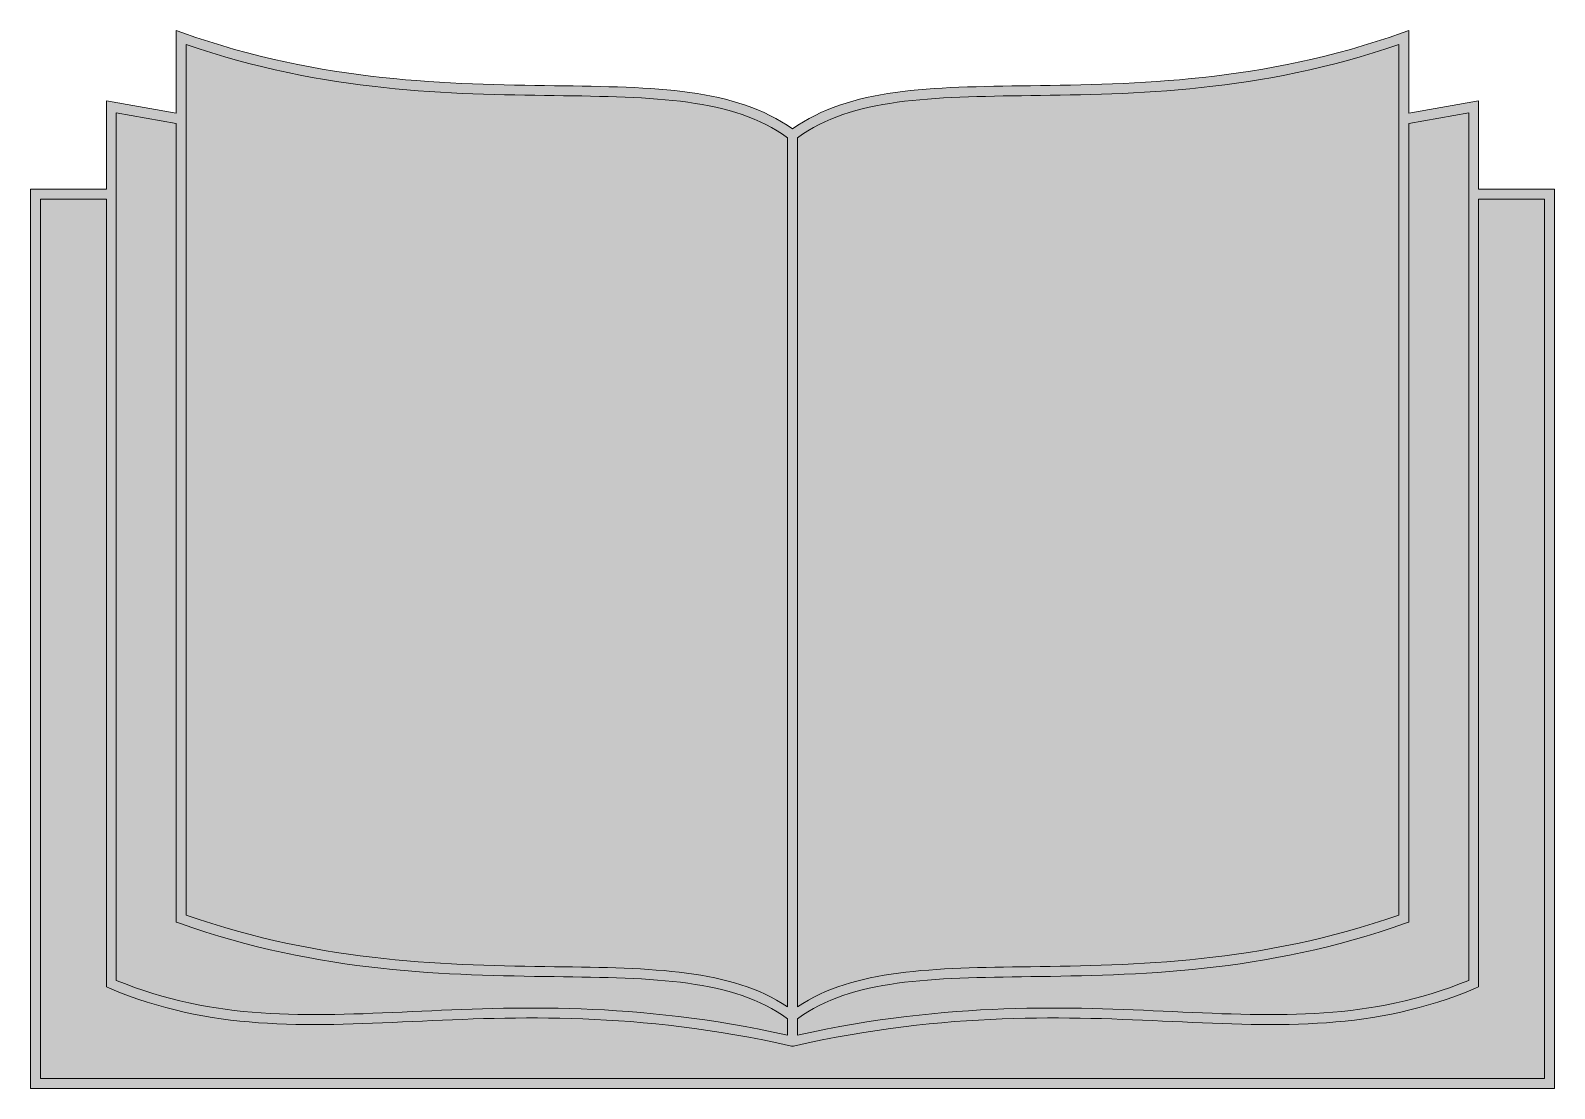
# Model space of a CAD drawing. Header units: inches. Extents: x 0.07 to 3.93, y -3.29 to -0.62.
import ezdxf

# ---------------------------------------------------------------- set-up
doc = ezdxf.new("R2010")
doc.units = ezdxf.units.IN
doc.header["$MEASUREMENT"] = 0
doc.layers.add('Book', color=7, linetype='Continuous', lineweight=0)

msp = doc.modelspace()

# ---------------------------------------------------------------- hatches: boundary and pattern name
at = {"layer": 'Book', "true_color": 0xf8e0c5, "transparency": 33554687}
h = msp.add_hatch(color=254, dxfattribs=at)
h.dxf.hatch_style = 2
edge = h.paths.add_edge_path()
edge.add_spline(control_points=[(3.7332, -1.0222), (3.7332, -1.0222), (3.7332, -0.7991), (3.7332, -0.7991), (3.7332, -0.7991), (3.557, -0.8303), (3.557, -0.8303), (3.557, -0.8303), (3.557, -0.6213), (3.557, -0.6213), (3.557, -0.6213), (3.5403, -0.6272), (3.5403, -0.6272), (3.1875, -0.7529), (2.8626, -0.7571), (2.6015, -0.7606), (2.3467, -0.7639), (2.1444, -0.7666), (2, -0.8699), (1.8556, -0.7666), (1.6533, -0.7639), (1.3985, -0.7606), (1.1374, -0.7571), (0.8125, -0.7529), (0.4597, -0.6272), (0.4597, -0.6272), (0.443, -0.6213), (0.443, -0.6213), (0.443, -0.6213), (0.443, -0.8303), (0.443, -0.8303), (0.443, -0.8303), (0.2668, -0.7991), (0.2668, -0.7991), (0.2668, -0.7991), (0.2668, -1.0222), (0.2668, -1.0222), (0.2668, -1.0222), (0.0749, -1.0222), (0.0749, -1.0222), (0.0749, -1.0222), (0.0749, -3.2921), (0.0749, -3.2921), (0.0749, -3.2921), (3.9251, -3.2921), (3.9251, -3.2921), (3.9251, -3.2921), (3.9251, -1.0222), (3.9251, -1.0222), (3.9251, -1.0222), (3.7332, -1.0222), (3.7332, -1.0222)], knot_values=[0, 0, 0, 0, 1, 1, 1, 2, 2, 2, 3, 3, 3, 4, 4, 4, 5, 5, 5, 6, 6, 6, 7, 7, 7, 8, 8, 8, 9, 9, 9, 10, 10, 10, 11, 11, 11, 12, 12, 12, 13, 13, 13, 14, 14, 14, 15, 15, 15, 16, 16, 16, 17, 17, 17, 17], degree=3, periodic=0)
at = {"layer": 'Book', "true_color": 0x333333, "transparency": 33554687}
h = msp.add_hatch(color=250, dxfattribs=at)
h.dxf.hatch_style = 2
edge = h.paths.add_edge_path()
edge.add_spline(control_points=[(3.9001, -3.2671), (3.9001, -3.2671), (0.0999, -3.2671), (0.0999, -3.2671), (0.0999, -3.2671), (0.0999, -1.0472), (0.0999, -1.0472), (0.0999, -1.0472), (0.2668, -1.0472), (0.2668, -1.0472), (0.2668, -1.0472), (0.2668, -3.0358), (0.2668, -3.0358), (0.2668, -3.0358), (0.2744, -3.039), (0.2744, -3.039), (0.5303, -3.1466), (0.7665, -3.1356), (1.04, -3.123), (1.3047, -3.1108), (1.6047, -3.0969), (1.9973, -3.1849), (1.9973, -3.1849), (2, -3.1855), (2, -3.1855), (2, -3.1855), (2.0027, -3.1849), (2.0027, -3.1849), (2.3953, -3.0969), (2.6953, -3.1108), (2.96, -3.123), (3.2335, -3.1356), (3.4697, -3.1466), (3.7256, -3.039), (3.7256, -3.039), (3.7332, -3.0358), (3.7332, -3.0358), (3.7332, -3.0358), (3.7332, -1.0472), (3.7332, -1.0472), (3.7332, -1.0472), (3.9001, -1.0472), (3.9001, -1.0472), (3.9001, -1.0472), (3.9001, -3.2671), (3.9001, -3.2671)], knot_values=[0, 0, 0, 0, 1, 1, 1, 2, 2, 2, 3, 3, 3, 4, 4, 4, 5, 5, 5, 6, 6, 6, 7, 7, 7, 8, 8, 8, 9, 9, 9, 10, 10, 10, 11, 11, 11, 12, 12, 12, 13, 13, 13, 14, 14, 14, 15, 15, 15, 15], degree=3, periodic=0)
edge = h.paths.add_edge_path()
edge.add_spline(control_points=[(0.2918, -0.829), (0.2918, -0.829), (0.443, -0.8557), (0.443, -0.8557), (0.443, -0.8557), (0.443, -2.8719), (0.443, -2.8719), (0.443, -2.8719), (0.4513, -2.8749), (0.4513, -2.8749), (0.8081, -3.0019), (1.1352, -3.0062), (1.3981, -3.0097), (1.6499, -3.013), (1.8493, -3.0158), (1.9875, -3.1161), (1.9875, -3.1161), (1.9875, -3.1572), (1.9875, -3.1572), (1.5992, -3.0723), (1.3016, -3.0859), (1.0388, -3.098), (0.7711, -3.1104), (0.5395, -3.1211), (0.2918, -3.0191), (0.2918, -3.0191), (0.2918, -0.829), (0.2918, -0.829)], knot_values=[0, 0, 0, 0, 1, 1, 1, 2, 2, 2, 3, 3, 3, 4, 4, 4, 5, 5, 5, 6, 6, 6, 7, 7, 7, 8, 8, 8, 9, 9, 9, 9], degree=3, periodic=0)
edge = h.paths.add_edge_path()
edge.add_spline(control_points=[(0.468, -0.6566), (0.8183, -0.7779), (1.1393, -0.7822), (1.3981, -0.7856), (1.6499, -0.7889), (1.8493, -0.7917), (1.9875, -0.892), (1.9875, -0.892), (1.9875, -3.0858), (1.9875, -3.0858), (1.844, -2.9908), (1.6462, -2.9879), (1.3985, -2.9847), (1.1395, -2.9813), (0.8176, -2.977), (0.468, -2.8542), (0.468, -2.8542), (0.468, -0.6566), (0.468, -0.6566)], knot_values=[0, 0, 0, 0, 1, 1, 1, 2, 2, 2, 3, 3, 3, 4, 4, 4, 5, 5, 5, 6, 6, 6, 6], degree=3, periodic=0)
edge = h.paths.add_edge_path()
edge.add_spline(control_points=[(2.0125, -0.892), (2.1507, -0.7917), (2.3501, -0.7889), (2.6019, -0.7856), (2.8607, -0.7822), (3.1817, -0.7779), (3.532, -0.6566), (3.532, -0.6566), (3.532, -2.8542), (3.532, -2.8542), (3.1824, -2.977), (2.8605, -2.9813), (2.6015, -2.9847), (2.3538, -2.9879), (2.156, -2.9908), (2.0125, -3.0858), (2.0125, -3.0858), (2.0125, -0.892), (2.0125, -0.892)], knot_values=[0, 0, 0, 0, 1, 1, 1, 2, 2, 2, 3, 3, 3, 4, 4, 4, 5, 5, 5, 6, 6, 6, 6], degree=3, periodic=0)
edge = h.paths.add_edge_path()
edge.add_spline(control_points=[(3.5487, -2.8749), (3.5487, -2.8749), (3.557, -2.8719), (3.557, -2.8719), (3.557, -2.8719), (3.557, -0.8557), (3.557, -0.8557), (3.557, -0.8557), (3.7082, -0.829), (3.7082, -0.829), (3.7082, -0.829), (3.7082, -3.0191), (3.7082, -3.0191), (3.4605, -3.1211), (3.2289, -3.1104), (2.9612, -3.098), (2.6984, -3.0859), (2.4008, -3.0723), (2.0125, -3.1572), (2.0125, -3.1572), (2.0125, -3.1161), (2.0125, -3.1161), (2.1507, -3.0158), (2.3501, -3.013), (2.6019, -3.0097), (2.8648, -3.0062), (3.1919, -3.0019), (3.5487, -2.8749)], knot_values=[0, 0, 0, 0, 1, 1, 1, 2, 2, 2, 3, 3, 3, 4, 4, 4, 5, 5, 5, 6, 6, 6, 7, 7, 7, 8, 8, 8, 9, 9, 9, 9], degree=3, periodic=0)
edge = h.paths.add_edge_path()
edge.add_spline(control_points=[(3.7332, -1.0222), (3.7332, -1.0222), (3.7332, -0.7991), (3.7332, -0.7991), (3.7332, -0.7991), (3.557, -0.8303), (3.557, -0.8303), (3.557, -0.8303), (3.557, -0.6213), (3.557, -0.6213), (3.557, -0.6213), (3.5403, -0.6272), (3.5403, -0.6272), (3.1875, -0.7529), (2.8626, -0.7571), (2.6015, -0.7606), (2.3467, -0.7639), (2.1444, -0.7666), (2, -0.8699), (1.8556, -0.7666), (1.6533, -0.7639), (1.3985, -0.7606), (1.1374, -0.7571), (0.8125, -0.7529), (0.4597, -0.6272), (0.4597, -0.6272), (0.443, -0.6213), (0.443, -0.6213), (0.443, -0.6213), (0.443, -0.8303), (0.443, -0.8303), (0.443, -0.8303), (0.2668, -0.7991), (0.2668, -0.7991), (0.2668, -0.7991), (0.2668, -1.0222), (0.2668, -1.0222), (0.2668, -1.0222), (0.0749, -1.0222), (0.0749, -1.0222), (0.0749, -1.0222), (0.0749, -3.2921), (0.0749, -3.2921), (0.0749, -3.2921), (3.9251, -3.2921), (3.9251, -3.2921), (3.9251, -3.2921), (3.9251, -1.0222), (3.9251, -1.0222), (3.9251, -1.0222), (3.7332, -1.0222), (3.7332, -1.0222)], knot_values=[0, 0, 0, 0, 1, 1, 1, 2, 2, 2, 3, 3, 3, 4, 4, 4, 5, 5, 5, 6, 6, 6, 7, 7, 7, 8, 8, 8, 9, 9, 9, 10, 10, 10, 11, 11, 11, 12, 12, 12, 13, 13, 13, 14, 14, 14, 15, 15, 15, 16, 16, 16, 17, 17, 17, 17], degree=3, periodic=0)

# ---------------------------------------------------------------- linework, layer by layer
at = {"layer": 'Book'}
for points, knots in [([(3.7332, -1.0222), (3.7332, -1.0222), (3.7332, -0.7991), (3.7332, -0.7991), (3.7332, -0.7991), (3.557, -0.8303), (3.557, -0.8303), (3.557, -0.8303), (3.557, -0.6213), (3.557, -0.6213), (3.557, -0.6213), (3.5403, -0.6272), (3.5403, -0.6272), (3.1875, -0.7529), (2.8626, -0.7571), (2.6015, -0.7606), (2.3467, -0.7639), (2.1444, -0.7666), (2, -0.8699), (1.8556, -0.7666), (1.6533, -0.7639), (1.3985, -0.7606), (1.1374, -0.7571), (0.8125, -0.7529), (0.4597, -0.6272), (0.4597, -0.6272), (0.443, -0.6213), (0.443, -0.6213), (0.443, -0.6213), (0.443, -0.8303), (0.443, -0.8303), (0.443, -0.8303), (0.2668, -0.7991), (0.2668, -0.7991), (0.2668, -0.7991), (0.2668, -1.0222), (0.2668, -1.0222), (0.2668, -1.0222), (0.0749, -1.0222), (0.0749, -1.0222), (0.0749, -1.0222), (0.0749, -3.2921), (0.0749, -3.2921), (0.0749, -3.2921), (3.9251, -3.2921), (3.9251, -3.2921), (3.9251, -3.2921), (3.9251, -1.0222), (3.9251, -1.0222), (3.9251, -1.0222), (3.7332, -1.0222), (3.7332, -1.0222)], [0, 0, 0, 0, 1, 1, 1, 2, 2, 2, 3, 3, 3, 4, 4, 4, 5, 5, 5, 6, 6, 6, 7, 7, 7, 8, 8, 8, 9, 9, 9, 10, 10, 10, 11, 11, 11, 12, 12, 12, 13, 13, 13, 14, 14, 14, 15, 15, 15, 16, 16, 16, 17, 17, 17, 17]), ([(3.7332, -1.0222), (3.7332, -1.0222), (3.7332, -0.7991), (3.7332, -0.7991), (3.7332, -0.7991), (3.557, -0.8303), (3.557, -0.8303), (3.557, -0.8303), (3.557, -0.6213), (3.557, -0.6213), (3.557, -0.6213), (3.5403, -0.6272), (3.5403, -0.6272), (3.1875, -0.7529), (2.8626, -0.7571), (2.6015, -0.7606), (2.3467, -0.7639), (2.1444, -0.7666), (2, -0.8699), (1.8556, -0.7666), (1.6533, -0.7639), (1.3985, -0.7606), (1.1374, -0.7571), (0.8125, -0.7529), (0.4597, -0.6272), (0.4597, -0.6272), (0.443, -0.6213), (0.443, -0.6213), (0.443, -0.6213), (0.443, -0.8303), (0.443, -0.8303), (0.443, -0.8303), (0.2668, -0.7991), (0.2668, -0.7991), (0.2668, -0.7991), (0.2668, -1.0222), (0.2668, -1.0222), (0.2668, -1.0222), (0.0749, -1.0222), (0.0749, -1.0222), (0.0749, -1.0222), (0.0749, -3.2921), (0.0749, -3.2921), (0.0749, -3.2921), (3.9251, -3.2921), (3.9251, -3.2921), (3.9251, -3.2921), (3.9251, -1.0222), (3.9251, -1.0222), (3.9251, -1.0222), (3.7332, -1.0222), (3.7332, -1.0222)], [0, 0, 0, 0, 1, 1, 1, 2, 2, 2, 3, 3, 3, 4, 4, 4, 5, 5, 5, 6, 6, 6, 7, 7, 7, 8, 8, 8, 9, 9, 9, 10, 10, 10, 11, 11, 11, 12, 12, 12, 13, 13, 13, 14, 14, 14, 15, 15, 15, 16, 16, 16, 17, 17, 17, 17]), ([(0.468, -0.6566), (0.8183, -0.7779), (1.1393, -0.7822), (1.3981, -0.7856), (1.6499, -0.7889), (1.8493, -0.7917), (1.9875, -0.892), (1.9875, -0.892), (1.9875, -3.0858), (1.9875, -3.0858), (1.844, -2.9908), (1.6462, -2.9879), (1.3985, -2.9847), (1.1395, -2.9813), (0.8176, -2.977), (0.468, -2.8542), (0.468, -2.8542), (0.468, -0.6566), (0.468, -0.6566)], [0, 0, 0, 0, 1, 1, 1, 2, 2, 2, 3, 3, 3, 4, 4, 4, 5, 5, 5, 6, 6, 6, 6]), ([(2.0125, -0.892), (2.1507, -0.7917), (2.3501, -0.7889), (2.6019, -0.7856), (2.8607, -0.7822), (3.1817, -0.7779), (3.532, -0.6566), (3.532, -0.6566), (3.532, -2.8542), (3.532, -2.8542), (3.1824, -2.977), (2.8605, -2.9813), (2.6015, -2.9847), (2.3538, -2.9879), (2.156, -2.9908), (2.0125, -3.0858), (2.0125, -3.0858), (2.0125, -0.892), (2.0125, -0.892)], [0, 0, 0, 0, 1, 1, 1, 2, 2, 2, 3, 3, 3, 4, 4, 4, 5, 5, 5, 6, 6, 6, 6]), ([(0.2918, -0.829), (0.2918, -0.829), (0.443, -0.8557), (0.443, -0.8557), (0.443, -0.8557), (0.443, -2.8719), (0.443, -2.8719), (0.443, -2.8719), (0.4513, -2.8749), (0.4513, -2.8749), (0.8081, -3.0019), (1.1352, -3.0062), (1.3981, -3.0097), (1.6499, -3.013), (1.8493, -3.0158), (1.9875, -3.1161), (1.9875, -3.1161), (1.9875, -3.1572), (1.9875, -3.1572), (1.5992, -3.0723), (1.3016, -3.0859), (1.0388, -3.098), (0.7711, -3.1104), (0.5395, -3.1211), (0.2918, -3.0191), (0.2918, -3.0191), (0.2918, -0.829), (0.2918, -0.829)], [0, 0, 0, 0, 1, 1, 1, 2, 2, 2, 3, 3, 3, 4, 4, 4, 5, 5, 5, 6, 6, 6, 7, 7, 7, 8, 8, 8, 9, 9, 9, 9]), ([(3.5487, -2.8749), (3.5487, -2.8749), (3.557, -2.8719), (3.557, -2.8719), (3.557, -2.8719), (3.557, -0.8557), (3.557, -0.8557), (3.557, -0.8557), (3.7082, -0.829), (3.7082, -0.829), (3.7082, -0.829), (3.7082, -3.0191), (3.7082, -3.0191), (3.4605, -3.1211), (3.2289, -3.1104), (2.9612, -3.098), (2.6984, -3.0859), (2.4008, -3.0723), (2.0125, -3.1572), (2.0125, -3.1572), (2.0125, -3.1161), (2.0125, -3.1161), (2.1507, -3.0158), (2.3501, -3.013), (2.6019, -3.0097), (2.8648, -3.0062), (3.1919, -3.0019), (3.5487, -2.8749)], [0, 0, 0, 0, 1, 1, 1, 2, 2, 2, 3, 3, 3, 4, 4, 4, 5, 5, 5, 6, 6, 6, 7, 7, 7, 8, 8, 8, 9, 9, 9, 9]), ([(3.9001, -3.2671), (3.9001, -3.2671), (0.0999, -3.2671), (0.0999, -3.2671), (0.0999, -3.2671), (0.0999, -1.0472), (0.0999, -1.0472), (0.0999, -1.0472), (0.2668, -1.0472), (0.2668, -1.0472), (0.2668, -1.0472), (0.2668, -3.0358), (0.2668, -3.0358), (0.2668, -3.0358), (0.2744, -3.039), (0.2744, -3.039), (0.5303, -3.1466), (0.7665, -3.1356), (1.04, -3.123), (1.3047, -3.1108), (1.6047, -3.0969), (1.9973, -3.1849), (1.9973, -3.1849), (2, -3.1855), (2, -3.1855), (2, -3.1855), (2.0027, -3.1849), (2.0027, -3.1849), (2.3953, -3.0969), (2.6953, -3.1108), (2.96, -3.123), (3.2335, -3.1356), (3.4697, -3.1466), (3.7256, -3.039), (3.7256, -3.039), (3.7332, -3.0358), (3.7332, -3.0358), (3.7332, -3.0358), (3.7332, -1.0472), (3.7332, -1.0472), (3.7332, -1.0472), (3.9001, -1.0472), (3.9001, -1.0472), (3.9001, -1.0472), (3.9001, -3.2671), (3.9001, -3.2671)], [0, 0, 0, 0, 1, 1, 1, 2, 2, 2, 3, 3, 3, 4, 4, 4, 5, 5, 5, 6, 6, 6, 7, 7, 7, 8, 8, 8, 9, 9, 9, 10, 10, 10, 11, 11, 11, 12, 12, 12, 13, 13, 13, 14, 14, 14, 15, 15, 15, 15])]:
    msp.add_open_spline(points, degree=3, knots=knots, dxfattribs=at)

doc.saveas('drawing.dxf')
